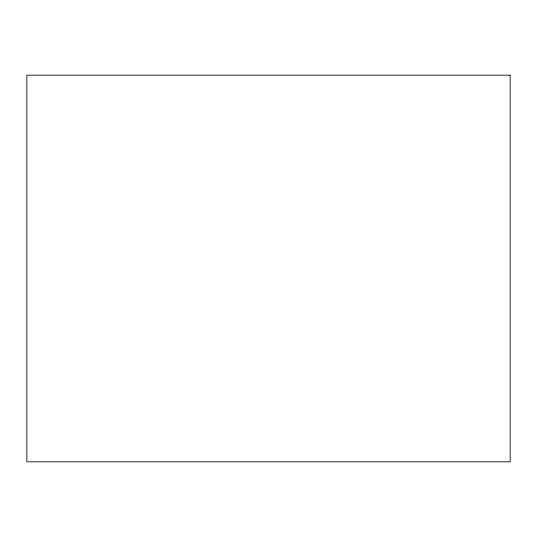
<?xml version="1.0" encoding="UTF-8"?>
<svg xmlns="http://www.w3.org/2000/svg" width="537" height="537" viewBox="0 0 537 537"><rect width="100%" height="100%" fill="white"/><g stroke="black" fill="none" stroke-linecap="round" stroke-linejoin="round"><path stroke-width="0.81" d="M510.15 75.18L26.85 75.18L26.85 461.82L510.15 461.82L510.15 75.18"/></g></svg>
